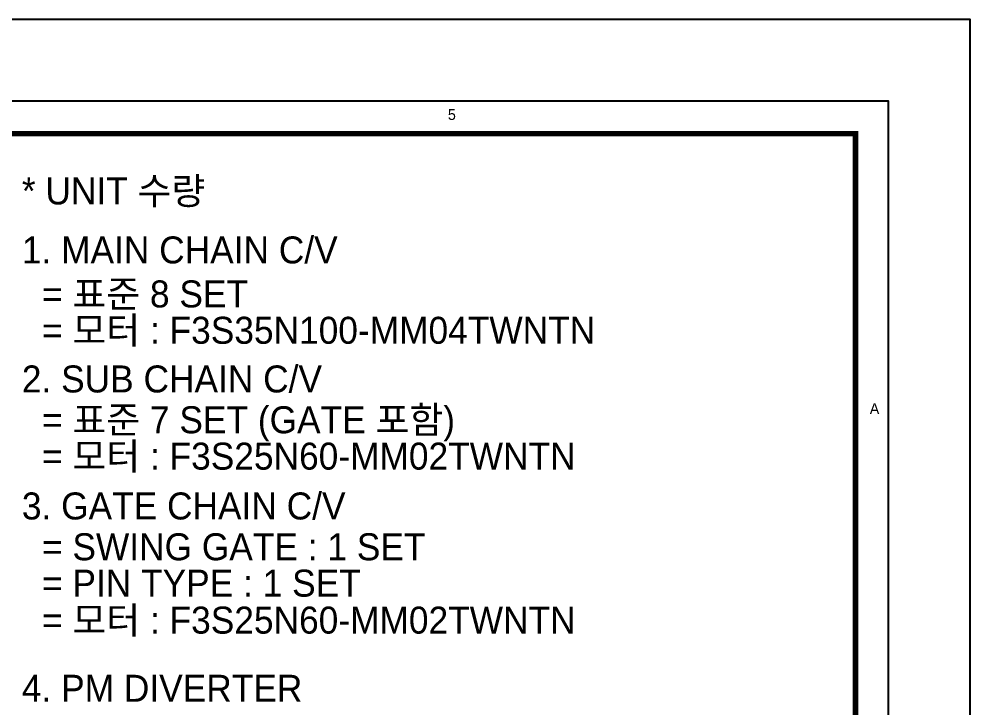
# Model space of a CAD drawing. Header units: inches. Extents: x 0 to 77285, y -118 to 40065.
# Drawn here: x 39938 to 50400, y 28064 to 35640 of the extents above; entities that cross this region are included whole.
import ezdxf
from ezdxf.enums import TextEntityAlignment as Align

# ---------------------------------------------------------------- set-up
doc = ezdxf.new("R2010")
doc.units = ezdxf.units.IN
doc.header["$LTSCALE"] = 5
doc.header["$MEASUREMENT"] = 0
doc.styles.add('SCI', font='')
doc.styles.get('SCI').set_extended_font_data('Gulim')

# ---------------------------------------------------------------- blocks, each defined once
blk = doc.blocks.new('A$C60684f4e')
at = {"color": 2}
blk.add_lwpolyline([(12.5, -289.5), (12.5, -7.5), (412.5, -7.5), (412.5, -289.5)], close=True, dxfattribs=at)
at = {"color": 40, "const_width": 0.5}
blk.add_lwpolyline([(15.5, -286.5), (15.5, -10.5), (409.5, -10.5), (409.5, -286.5)], close=True, dxfattribs=at)
at = {"layer": 'Defpoints', "color": 1}
blk.add_lwpolyline([(0, -297), (0, 0), (420, 0), (420, -297)], close=True, dxfattribs=at)
at = {"color": 2, "style": 'SCI'}
for s, p in [('5', (372.5, -8.75)), ('A', (411.25, -35.7))]:
    blk.add_text(s, height=1, dxfattribs=at).set_placement(p, align=Align.MIDDLE_CENTER)

msp = doc.modelspace()

# ---------------------------------------------------------------- block references
at = {"xscale": 120, "yscale": 120, "zscale": 120}
msp.add_blockref('A$C60684f4e', (0, 35640), dxfattribs=at)

# ---------------------------------------------------------------- texts
at = {"style": 'SCI'}
for s, height, p in [('* UNIT 수량', 296.877271334, (39969.16057575, 33898.14081556)), ('1. MAIN CHAIN C/V ', 296.8772713339, (39969.16057575, 33249.33699904)), ('= 표준 8 SET', 296.877271334, (40190.47773163, 32765.63580895)), ('= 모터 : F3S35N100-MM04TWNTN', 296.8772713339, (40190.47773163, 32365.89906548)), ('2. SUB CHAIN C/V', 296.8772713339, (39969.16057575, 31830.59351249)), ('= 표준 7 SET (GATE 포함)', 296.8772713339, (40190.47773163, 31381.70191407)), ('= 모터 : F3S25N60-MM02TWNTN', 296.8772713339, (40190.47773163, 30981.9651706)), ('3. GATE CHAIN C/V', 296.8772713339, (39969.16057575, 30434.0976459)), ('= SWING GATE : 1 SET', 296.8772713339, (40190.47773163, 29985.20604748)), ('= PIN TYPE : 1 SET', 296.8772713339, (40190.47773163, 29585.46930402)), ('= 모터 : F3S25N60-MM02TWNTN', 296.8772713339, (40190.47773163, 29178.72286018)), ('4. PM DIVERTER', 296.8772713339, (39969.16057575, 28429.37493146))]:
    msp.add_text(s, height=height, dxfattribs=at).set_placement(p, align=Align.TOP_LEFT)

doc.saveas('drawing.dxf')
